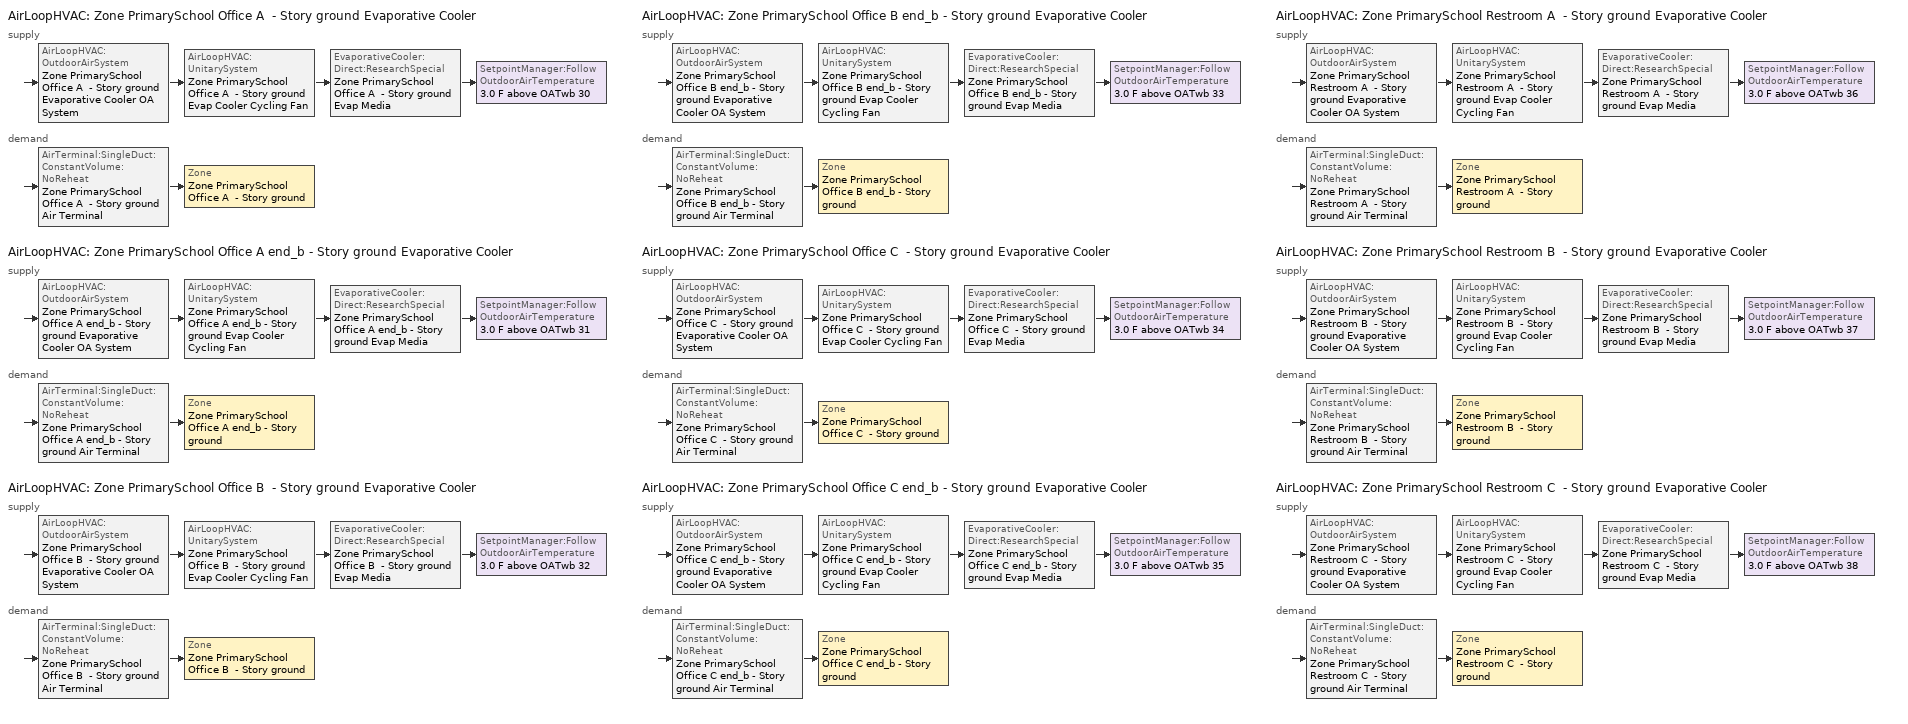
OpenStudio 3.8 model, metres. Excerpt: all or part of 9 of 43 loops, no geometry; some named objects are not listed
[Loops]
AirLoopHVAC 'Zone PrimarySchool Office A  - Story ground Evaporative Cooler'
 supply: AirLoopHVAC:OutdoorAirSystem 'Zone PrimarySchool Office A  - Story ground Evaporative Cooler OA System' > AirLoopHVAC:UnitarySystem 'Zone PrimarySchool Office A  - Story ground Evap Cooler Cycling Fan' > EvaporativeCooler:Direct:ResearchSpecial 'Zone PrimarySchool Office A  - Story ground Evap Media' > SetpointManager:FollowOutdoorAirTemperature '3.0 F above OATwb 30'
 demand: AirTerminal:SingleDuct:ConstantVolume:NoReheat 'Zone PrimarySchool Office A  - Story ground Air Terminal' > Zone 'Zone PrimarySchool Office A  - Story ground'
AirLoopHVAC 'Zone PrimarySchool Office A end_b - Story ground Evaporative Cooler'
 supply: AirLoopHVAC:OutdoorAirSystem 'Zone PrimarySchool Office A end_b - Story ground Evaporative Cooler OA System' > AirLoopHVAC:UnitarySystem 'Zone PrimarySchool Office A end_b - Story ground Evap Cooler Cycling Fan' > EvaporativeCooler:Direct:ResearchSpecial 'Zone PrimarySchool Office A end_b - Story ground Evap Media' > SetpointManager:FollowOutdoorAirTemperature '3.0 F above OATwb 31'
 demand: AirTerminal:SingleDuct:ConstantVolume:NoReheat 'Zone PrimarySchool Office A end_b - Story ground Air Terminal' > Zone 'Zone PrimarySchool Office A end_b - Story ground'
AirLoopHVAC 'Zone PrimarySchool Office B  - Story ground Evaporative Cooler'
 supply: AirLoopHVAC:OutdoorAirSystem 'Zone PrimarySchool Office B  - Story ground Evaporative Cooler OA System' > AirLoopHVAC:UnitarySystem 'Zone PrimarySchool Office B  - Story ground Evap Cooler Cycling Fan' > EvaporativeCooler:Direct:ResearchSpecial 'Zone PrimarySchool Office B  - Story ground Evap Media' > SetpointManager:FollowOutdoorAirTemperature '3.0 F above OATwb 32'
 demand: AirTerminal:SingleDuct:ConstantVolume:NoReheat 'Zone PrimarySchool Office B  - Story ground Air Terminal' > Zone 'Zone PrimarySchool Office B  - Story ground'
AirLoopHVAC 'Zone PrimarySchool Office B end_b - Story ground Evaporative Cooler'
 supply: AirLoopHVAC:OutdoorAirSystem 'Zone PrimarySchool Office B end_b - Story ground Evaporative Cooler OA System' > AirLoopHVAC:UnitarySystem 'Zone PrimarySchool Office B end_b - Story ground Evap Cooler Cycling Fan' > EvaporativeCooler:Direct:ResearchSpecial 'Zone PrimarySchool Office B end_b - Story ground Evap Media' > SetpointManager:FollowOutdoorAirTemperature '3.0 F above OATwb 33'
 demand: AirTerminal:SingleDuct:ConstantVolume:NoReheat 'Zone PrimarySchool Office B end_b - Story ground Air Terminal' > Zone 'Zone PrimarySchool Office B end_b - Story ground'
AirLoopHVAC 'Zone PrimarySchool Office C  - Story ground Evaporative Cooler'
 supply: AirLoopHVAC:OutdoorAirSystem 'Zone PrimarySchool Office C  - Story ground Evaporative Cooler OA System' > AirLoopHVAC:UnitarySystem 'Zone PrimarySchool Office C  - Story ground Evap Cooler Cycling Fan' > EvaporativeCooler:Direct:ResearchSpecial 'Zone PrimarySchool Office C  - Story ground Evap Media' > SetpointManager:FollowOutdoorAirTemperature '3.0 F above OATwb 34'
 demand: AirTerminal:SingleDuct:ConstantVolume:NoReheat 'Zone PrimarySchool Office C  - Story ground Air Terminal' > Zone 'Zone PrimarySchool Office C  - Story ground'
AirLoopHVAC 'Zone PrimarySchool Office C end_b - Story ground Evaporative Cooler'
 supply: AirLoopHVAC:OutdoorAirSystem 'Zone PrimarySchool Office C end_b - Story ground Evaporative Cooler OA System' > AirLoopHVAC:UnitarySystem 'Zone PrimarySchool Office C end_b - Story ground Evap Cooler Cycling Fan' > EvaporativeCooler:Direct:ResearchSpecial 'Zone PrimarySchool Office C end_b - Story ground Evap Media' > SetpointManager:FollowOutdoorAirTemperature '3.0 F above OATwb 35'
 demand: AirTerminal:SingleDuct:ConstantVolume:NoReheat 'Zone PrimarySchool Office C end_b - Story ground Air Terminal' > Zone 'Zone PrimarySchool Office C end_b - Story ground'
AirLoopHVAC 'Zone PrimarySchool Restroom A  - Story ground Evaporative Cooler'
 supply: AirLoopHVAC:OutdoorAirSystem 'Zone PrimarySchool Restroom A  - Story ground Evaporative Cooler OA System' > AirLoopHVAC:UnitarySystem 'Zone PrimarySchool Restroom A  - Story ground Evap Cooler Cycling Fan' > EvaporativeCooler:Direct:ResearchSpecial 'Zone PrimarySchool Restroom A  - Story ground Evap Media' > SetpointManager:FollowOutdoorAirTemperature '3.0 F above OATwb 36'
 demand: AirTerminal:SingleDuct:ConstantVolume:NoReheat 'Zone PrimarySchool Restroom A  - Story ground Air Terminal' > Zone 'Zone PrimarySchool Restroom A  - Story ground'
AirLoopHVAC 'Zone PrimarySchool Restroom B  - Story ground Evaporative Cooler'
 supply: AirLoopHVAC:OutdoorAirSystem 'Zone PrimarySchool Restroom B  - Story ground Evaporative Cooler OA System' > AirLoopHVAC:UnitarySystem 'Zone PrimarySchool Restroom B  - Story ground Evap Cooler Cycling Fan' > EvaporativeCooler:Direct:ResearchSpecial 'Zone PrimarySchool Restroom B  - Story ground Evap Media' > SetpointManager:FollowOutdoorAirTemperature '3.0 F above OATwb 37'
 demand: AirTerminal:SingleDuct:ConstantVolume:NoReheat 'Zone PrimarySchool Restroom B  - Story ground Air Terminal' > Zone 'Zone PrimarySchool Restroom B  - Story ground'
AirLoopHVAC 'Zone PrimarySchool Restroom C  - Story ground Evaporative Cooler'
 supply: AirLoopHVAC:OutdoorAirSystem 'Zone PrimarySchool Restroom C  - Story ground Evaporative Cooler OA System' > AirLoopHVAC:UnitarySystem 'Zone PrimarySchool Restroom C  - Story ground Evap Cooler Cycling Fan' > EvaporativeCooler:Direct:ResearchSpecial 'Zone PrimarySchool Restroom C  - Story ground Evap Media' > SetpointManager:FollowOutdoorAirTemperature '3.0 F above OATwb 38'
 demand: AirTerminal:SingleDuct:ConstantVolume:NoReheat 'Zone PrimarySchool Restroom C  - Story ground Air Terminal' > Zone 'Zone PrimarySchool Restroom C  - Story ground'
[Sizing:Zone] Zone Cooling Design Supply Air Temperature Input Method=SupplyAirTemperature; Zone Cooling Design Supply Air Temperature {C}=12.7778; Zone Cooling Design Supply Air Temperature Difference {deltaC}=11.11; Zone Heating Design Supply Air Temperature Input Method=SupplyAirTemperature; Zone Heating Design Supply Air Temperature {C}=40; Zone Heating Design Supply Air Temperature Difference {deltaC}=11.11; Zone Cooling Design Supply Air Humidity Ratio {kg-H2O/kg-air}=0.0085; Zone Heating Design Supply Air Humidity Ratio {kg-H2O/kg-air}=0.008; Cooling Design Air Flow Method=DesignDay; Heating Design Air Flow Method=DesignDay; Account for Dedicated Outdoor Air System=No; Dedicated Outdoor Air System Control Strategy=NeutralSupplyAir; Dedicated Outdoor Air Low Setpoint Temperature for Design {C}=autosize; Dedicated Outdoor Air High Setpoint Temperature for Design {C}=autosize; Zone Load Sizing Method=Sensible Load Only No Latent Load; Zone Latent Cooling Design Supply Air Humidity Ratio Input Method=HumidityRatioDifference; Zone Cooling Design Supply Air Humidity Ratio Difference {kgWater/kgDryAir}=0.005; Zone Latent Heating Design Supply Air Humidity Ratio Input Method=HumidityRatioDifference; Zone Humidification Design Supply Air Humidity Ratio Difference {kgWater/kgDryAir}=0.005
Zone PrimarySchool Restroom A  - Story ground; Zone PrimarySchool Restroom B  - Story ground; Zone PrimarySchool Restroom C  - Story ground; Zone PrimarySchool Office A  - Story ground; Zone PrimarySchool Office B  - Story ground; Zone PrimarySchool Office C  - Story ground; Zone PrimarySchool Office A end_b - Story ground; Zone PrimarySchool Office B end_b - Story ground; Zone PrimarySchool Office C end_b - Story ground
[Zone equipment]
Zone PrimarySchool Restroom A  - Story ground: Zone PrimarySchool Restroom A  - Story ground Exhaust Fan, Zone PrimarySchool Restroom A  - Story ground Hydronic Baseboard, Zone PrimarySchool Restroom A  - Story ground Air Terminal
Zone PrimarySchool Restroom B  - Story ground: Zone PrimarySchool Restroom B  - Story ground Exhaust Fan, Zone PrimarySchool Restroom B  - Story ground Hydronic Baseboard, Zone PrimarySchool Restroom B  - Story ground Air Terminal
Zone PrimarySchool Restroom C  - Story ground: Zone PrimarySchool Restroom C  - Story ground Exhaust Fan, Zone PrimarySchool Restroom C  - Story ground Hydronic Baseboard, Zone PrimarySchool Restroom C  - Story ground Air Terminal
Zone PrimarySchool Office A  - Story ground: Zone PrimarySchool Office A  - Story ground Hydronic Baseboard, Zone PrimarySchool Office A  - Story ground Air Terminal
Zone PrimarySchool Office B  - Story ground: Zone PrimarySchool Office B  - Story ground Hydronic Baseboard, Zone PrimarySchool Office B  - Story ground Air Terminal
Zone PrimarySchool Office C  - Story ground: Zone PrimarySchool Office C  - Story ground Hydronic Baseboard, Zone PrimarySchool Office C  - Story ground Air Terminal
Zone PrimarySchool Office A end_b - Story ground: Zone PrimarySchool Office A end_b - Story ground Hydronic Baseboard, Zone PrimarySchool Office A end_b - Story ground Air Terminal
Zone PrimarySchool Office B end_b - Story ground: Zone PrimarySchool Office B end_b - Story ground Hydronic Baseboard, Zone PrimarySchool Office B end_b - Story ground Air Terminal
Zone PrimarySchool Office C end_b - Story ground: Zone PrimarySchool Office C end_b - Story ground Hydronic Baseboard, Zone PrimarySchool Office C end_b - Story ground Air Terminal
[Fan:ZoneExhaust] Availability Schedule=FRAC_OA_MIN_ems_Zone_PrimarySchool_Classroom_C____Story_ground_Evaporative_Cooler_OA_Controller; Fan Total Efficiency=0.0273754; Pressure Rise {Pa}=124.544; Flow Fraction Schedule=FRAC_OA_MIN_ems_Zone_PrimarySchool_Classroom_C____Story_ground_Evaporative_Cooler_OA_Controller; System Availability Manager Coupling Mode=Decoupled
Name | Maximum Flow Rate {m3/s}
Zone PrimarySchool Restroom A  - Story ground Exhaust Fan; Zone PrimarySchool Restroom C  - Story ground Exhaust Fan | 0.03953
Zone PrimarySchool Restroom B  - Story ground Exhaust Fan | 0.0973646
[EnergyManagementSystem:Sensor] Output Variable or Output Meter=Zone Predicted Sensible Load to Cooling Setpoint Heat Transfer Rate
Name | Output Variable or Output Meter Index Key
Zone_PrimarySchool_Office_A____Story_ground_Clg_Load_Sensor | Zone PrimarySchool Office A  - Story ground
Zone_PrimarySchool_Office_A_end_b___Story_ground_Clg_Load_Sensor | Zone PrimarySchool Office A end_b - Story ground
Zone_PrimarySchool_Office_B____Story_ground_Clg_Load_Sensor | Zone PrimarySchool Office B  - Story ground
Zone_PrimarySchool_Office_B_end_b___Story_ground_Clg_Load_Sensor | Zone PrimarySchool Office B end_b - Story ground
Zone_PrimarySchool_Office_C____Story_ground_Clg_Load_Sensor | Zone PrimarySchool Office C  - Story ground
Zone_PrimarySchool_Office_C_end_b___Story_ground_Clg_Load_Sensor | Zone PrimarySchool Office C end_b - Story ground
Zone_PrimarySchool_Restroom_A____Story_ground_Clg_Load_Sensor | Zone PrimarySchool Restroom A  - Story ground
Zone_PrimarySchool_Restroom_B____Story_ground_Clg_Load_Sensor | Zone PrimarySchool Restroom B  - Story ground
Zone_PrimarySchool_Restroom_C____Story_ground_Clg_Load_Sensor | Zone PrimarySchool Restroom C  - Story ground
[EnergyManagementSystem:Actuator] Actuated Component Type=Schedule:Constant; Actuated Component Control Type=Schedule Value
Name | Actuated Component
sch_fraction_oa_min_ems_Zone_PrimarySchool_Corridor_B____Story_ground_Evaporative_Cooler_OA_Controller; sch_fraction_oa_min_ems_Zone_PrimarySchool_Classroom_A____Story_ground_Evaporative_Cooler_OA_Controller; sch_fraction_oa_min_ems_Zone_PrimarySchool_Classroom_C____Story_ground_1_Evaporative_Cooler_OA_Controller; sch_fraction_oa_min_ems_Zone_PrimarySchool_Classroom_A____Story_ground_1_Evaporative_Cooler_OA_Controller; sch_fraction_oa_min_ems_Zone_PrimarySchool_Classroom_C____Story_ground_Evaporative_Cooler_OA_Controller | FRAC_OA_MIN_ems_Zone_PrimarySchool_Classroom_C____Story_ground_Evaporative_Cooler_OA_Controller
sch_fraction_oa_max_ems_Zone_PrimarySchool_Corridor_B____Story_ground_Evaporative_Cooler_OA_Controller | FRAC_OA_MAX_ems_Zone_PrimarySchool_Corridor_B____Story_ground_Evaporative_Cooler_OA_Controller
sch_fraction_oa_max_ems_Zone_PrimarySchool_Classroom_A____Story_ground_Evaporative_Cooler_OA_Controller | FRAC_OA_MAX_ems_Zone_PrimarySchool_Classroom_A____Story_ground_Evaporative_Cooler_OA_Controller
sch_fraction_oa_max_ems_Zone_PrimarySchool_Classroom_C____Story_ground_1_Evaporative_Cooler_OA_Controller | FRAC_OA_MAX_ems_Zone_PrimarySchool_Classroom_C____Story_ground_1_Evaporative_Cooler_OA_Controller
sch_fraction_oa_max_ems_Zone_PrimarySchool_Classroom_A____Story_ground_1_Evaporative_Cooler_OA_Controller | FRAC_OA_MAX_ems_Zone_PrimarySchool_Classroom_A____Story_ground_1_Evaporative_Cooler_OA_Controller
sch_fraction_oa_max_ems_Zone_PrimarySchool_Classroom_C____Story_ground_Evaporative_Cooler_OA_Controller | FRAC_OA_MAX_ems_Zone_PrimarySchool_Classroom_C____Story_ground_Evaporative_Cooler_OA_Controller
[EnergyManagementSystem:Program]
Mains_Water_Prg: SET Mains_Water_Temp_Act = Mains_Water_Temp_Sen
Zone_PrimarySchool_Cafeteria_A____Story_ground_Evaporative_Cooler_Availability_Control: IF Zone_PrimarySchool_Cafeteria_A____Story_ground_Clg_Load_Sensor < 0.0; SET Zone_PrimarySchool_Cafeteria_A____Story_ground_Evaporative_Cooler_Availability_Actuator = 1; ELSE; SET Zone_PrimarySchool_Cafeteria_A____Story_ground_Evaporative_Cooler_Availability_Actuator = 0; ENDIF
Zone_PrimarySchool_Cafeteria_B____Story_ground_Evaporative_Cooler_Availability_Control: IF Zone_PrimarySchool_Cafeteria_B____Story_ground_Clg_Load_Sensor < 0.0; SET Zone_PrimarySchool_Cafeteria_B____Story_ground_Evaporative_Cooler_Availability_Actuator = 1; ELSE; SET Zone_PrimarySchool_Cafeteria_B____Story_ground_Evaporative_Cooler_Availability_Actuator = 0; ENDIF
Zone_PrimarySchool_Cafeteria_C____Story_ground_Evaporative_Cooler_Availability_Control: IF Zone_PrimarySchool_Cafeteria_C____Story_ground_Clg_Load_Sensor < 0.0; SET Zone_PrimarySchool_Cafeteria_C____Story_ground_Evaporative_Cooler_Availability_Actuator = 1; ELSE; SET Zone_PrimarySchool_Cafeteria_C____Story_ground_Evaporative_Cooler_Availability_Actuator = 0; ENDIF
Zone_PrimarySchool_Classroom_A____Story_ground_Evaporative_Cooler_Availability_Control: IF Zone_PrimarySchool_Classroom_A____Story_ground_Clg_Load_Sensor < 0.0; SET Zone_PrimarySchool_Classroom_A____Story_ground_Evaporative_Cooler_Availability_Actuator = 1; ELSE; SET Zone_PrimarySchool_Classroom_A____Story_ground_Evaporative_Cooler_Availability_Actuator = 0; ENDIF
Zone_PrimarySchool_Classroom_A____Story_ground_1_Evaporative_Cooler_Availability_Control: IF Zone_PrimarySchool_Classroom_A____Story_ground_1_Clg_Load_Sensor < 0.0; SET Zone_PrimarySchool_Classroom_A____Story_ground_1_Evaporative_Cooler_Availability_Actuator = 1; ELSE; SET Zone_PrimarySchool_Classroom_A____Story_ground_1_Evaporative_Cooler_Availability_Actuator = 0; ENDIF
Zone_PrimarySchool_Classroom_A_end_a___Story_ground_Evaporative_Cooler_Availability_Control: IF Zone_PrimarySchool_Classroom_A_end_a___Story_ground_Clg_Load_Sensor < 0.0; SET Zone_PrimarySchool_Classroom_A_end_a___Story_ground_Evaporative_Cooler_Availability_Actuator = 1; ELSE; SET Zone_PrimarySchool_Classroom_A_end_a___Story_ground_Evaporative_Cooler_Availability_Actuator = 0; ENDIF
Zone_PrimarySchool_Classroom_A_end_a___Story_ground_1_Evaporative_Cooler_Availability_Control: IF Zone_PrimarySchool_Classroom_A_end_a___Story_ground_1_Clg_Load_Sensor < 0.0; SET Zone_PrimarySchool_Classroom_A_end_a___Story_ground_1_Evaporative_Cooler_Availability_Actuator = 1; ELSE; SET Zone_PrimarySchool_Classroom_A_end_a___Story_ground_1_Evaporative_Cooler_Availability_Actuator = 0; ENDIF
Zone_PrimarySchool_Classroom_A_end_b___Story_ground_Evaporative_Cooler_Availability_Control: IF Zone_PrimarySchool_Classroom_A_end_b___Story_ground_Clg_Load_Sensor < 0.0; SET Zone_PrimarySchool_Classroom_A_end_b___Story_ground_Evaporative_Cooler_Availability_Actuator = 1; ELSE; SET Zone_PrimarySchool_Classroom_A_end_b___Story_ground_Evaporative_Cooler_Availability_Actuator = 0; ENDIF
Zone_PrimarySchool_Classroom_C____Story_ground_Evaporative_Cooler_Availability_Control: IF Zone_PrimarySchool_Classroom_C____Story_ground_Clg_Load_Sensor < 0.0; SET Zone_PrimarySchool_Classroom_C____Story_ground_Evaporative_Cooler_Availability_Actuator = 1; ELSE; SET Zone_PrimarySchool_Classroom_C____Story_ground_Evaporative_Cooler_Availability_Actuator = 0; ENDIF
Zone_PrimarySchool_Classroom_C____Story_ground_1_Evaporative_Cooler_Availability_Control: IF Zone_PrimarySchool_Classroom_C____Story_ground_1_Clg_Load_Sensor < 0.0; SET Zone_PrimarySchool_Classroom_C____Story_ground_1_Evaporative_Cooler_Availability_Actuator = 1; ELSE; SET Zone_PrimarySchool_Classroom_C____Story_ground_1_Evaporative_Cooler_Availability_Actuator = 0; ENDIF
Zone_PrimarySchool_Classroom_C_end_a___Story_ground_Evaporative_Cooler_Availability_Control: IF Zone_PrimarySchool_Classroom_C_end_a___Story_ground_Clg_Load_Sensor < 0.0; SET Zone_PrimarySchool_Classroom_C_end_a___Story_ground_Evaporative_Cooler_Availability_Actuator = 1; ELSE; SET Zone_PrimarySchool_Classroom_C_end_a___Story_ground_Evaporative_Cooler_Availability_Actuator = 0; ENDIF
Zone_PrimarySchool_Classroom_C_end_a___Story_ground_1_Evaporative_Cooler_Availability_Control: IF Zone_PrimarySchool_Classroom_C_end_a___Story_ground_1_Clg_Load_Sensor < 0.0; SET Zone_PrimarySchool_Classroom_C_end_a___Story_ground_1_Evaporative_Cooler_Availability_Actuator = 1; ELSE; SET Zone_PrimarySchool_Classroom_C_end_a___Story_ground_1_Evaporative_Cooler_Availability_Actuator = 0; ENDIF
Zone_PrimarySchool_Classroom_C_end_b___Story_ground_Evaporative_Cooler_Availability_Control: IF Zone_PrimarySchool_Classroom_C_end_b___Story_ground_Clg_Load_Sensor < 0.0; SET Zone_PrimarySchool_Classroom_C_end_b___Story_ground_Evaporative_Cooler_Availability_Actuator = 1; ELSE; SET Zone_PrimarySchool_Classroom_C_end_b___Story_ground_Evaporative_Cooler_Availability_Actuator = 0; ENDIF
Zone_PrimarySchool_Corridor_B____Story_ground_Evaporative_Cooler_Availability_Control: IF Zone_PrimarySchool_Corridor_B____Story_ground_Clg_Load_Sensor < 0.0; SET Zone_PrimarySchool_Corridor_B____Story_ground_Evaporative_Cooler_Availability_Actuator = 1; ELSE; SET Zone_PrimarySchool_Corridor_B____Story_ground_Evaporative_Cooler_Availability_Actuator = 0; ENDIF
Zone_PrimarySchool_Corridor_B____Story_ground_1_Evaporative_Cooler_Availability_Control: IF Zone_PrimarySchool_Corridor_B____Story_ground_1_Clg_Load_Sensor < 0.0; SET Zone_PrimarySchool_Corridor_B____Story_ground_1_Evaporative_Cooler_Availability_Actuator = 1; ELSE; SET Zone_PrimarySchool_Corridor_B____Story_ground_1_Evaporative_Cooler_Availability_Actuator = 0; ENDIF
Zone_PrimarySchool_Corridor_B_end_a___Story_ground_Evaporative_Cooler_Availability_Control: IF Zone_PrimarySchool_Corridor_B_end_a___Story_ground_Clg_Load_Sensor < 0.0; SET Zone_PrimarySchool_Corridor_B_end_a___Story_ground_Evaporative_Cooler_Availability_Actuator = 1; ELSE; SET Zone_PrimarySchool_Corridor_B_end_a___Story_ground_Evaporative_Cooler_Availability_Actuator = 0; ENDIF
Zone_PrimarySchool_Corridor_B_end_a___Story_ground_1_Evaporative_Cooler_Availability_Control: IF Zone_PrimarySchool_Corridor_B_end_a___Story_ground_1_Clg_Load_Sensor < 0.0; SET Zone_PrimarySchool_Corridor_B_end_a___Story_ground_1_Evaporative_Cooler_Availability_Actuator = 1; ELSE; SET Zone_PrimarySchool_Corridor_B_end_a___Story_ground_1_Evaporative_Cooler_Availability_Actuator = 0; ENDIF
Zone_PrimarySchool_Corridor_B_end_b___Story_ground_Evaporative_Cooler_Availability_Control: IF Zone_PrimarySchool_Corridor_B_end_b___Story_ground_Clg_Load_Sensor < 0.0; SET Zone_PrimarySchool_Corridor_B_end_b___Story_ground_Evaporative_Cooler_Availability_Actuator = 1; ELSE; SET Zone_PrimarySchool_Corridor_B_end_b___Story_ground_Evaporative_Cooler_Availability_Actuator = 0; ENDIF
Zone_PrimarySchool_Gym_A____Story_ground_Evaporative_Cooler_Availability_Control: IF Zone_PrimarySchool_Gym_A____Story_ground_Clg_Load_Sensor < 0.0; SET Zone_PrimarySchool_Gym_A____Story_ground_Evaporative_Cooler_Availability_Actuator = 1; ELSE; SET Zone_PrimarySchool_Gym_A____Story_ground_Evaporative_Cooler_Availability_Actuator = 0; ENDIF
Zone_PrimarySchool_Gym_B____Story_ground_Evaporative_Cooler_Availability_Control: IF Zone_PrimarySchool_Gym_B____Story_ground_Clg_Load_Sensor < 0.0; SET Zone_PrimarySchool_Gym_B____Story_ground_Evaporative_Cooler_Availability_Actuator = 1; ELSE; SET Zone_PrimarySchool_Gym_B____Story_ground_Evaporative_Cooler_Availability_Actuator = 0; ENDIF
Zone_PrimarySchool_Gym_C____Story_ground_Evaporative_Cooler_Availability_Control: IF Zone_PrimarySchool_Gym_C____Story_ground_Clg_Load_Sensor < 0.0; SET Zone_PrimarySchool_Gym_C____Story_ground_Evaporative_Cooler_Availability_Actuator = 1; ELSE; SET Zone_PrimarySchool_Gym_C____Story_ground_Evaporative_Cooler_Availability_Actuator = 0; ENDIF
Zone_PrimarySchool_Kitchen_A____Story_ground_Evaporative_Cooler_Availability_Control: IF Zone_PrimarySchool_Kitchen_A____Story_ground_Clg_Load_Sensor < 0.0; SET Zone_PrimarySchool_Kitchen_A____Story_ground_Evaporative_Cooler_Availability_Actuator = 1; ELSE; SET Zone_PrimarySchool_Kitchen_A____Story_ground_Evaporative_Cooler_Availability_Actuator = 0; ENDIF
Zone_PrimarySchool_Kitchen_B____Story_ground_Evaporative_Cooler_Availability_Control: IF Zone_PrimarySchool_Kitchen_B____Story_ground_Clg_Load_Sensor < 0.0; SET Zone_PrimarySchool_Kitchen_B____Story_ground_Evaporative_Cooler_Availability_Actuator = 1; ELSE; SET Zone_PrimarySchool_Kitchen_B____Story_ground_Evaporative_Cooler_Availability_Actuator = 0; ENDIF
Zone_PrimarySchool_Kitchen_C____Story_ground_Evaporative_Cooler_Availability_Control: IF Zone_PrimarySchool_Kitchen_C____Story_ground_Clg_Load_Sensor < 0.0; SET Zone_PrimarySchool_Kitchen_C____Story_ground_Evaporative_Cooler_Availability_Actuator = 1; ELSE; SET Zone_PrimarySchool_Kitchen_C____Story_ground_Evaporative_Cooler_Availability_Actuator = 0; ENDIF
Zone_PrimarySchool_Lobby_A____Story_ground_Evaporative_Cooler_Availability_Control: IF Zone_PrimarySchool_Lobby_A____Story_ground_Clg_Load_Sensor < 0.0; SET Zone_PrimarySchool_Lobby_A____Story_ground_Evaporative_Cooler_Availability_Actuator = 1; ELSE; SET Zone_PrimarySchool_Lobby_A____Story_ground_Evaporative_Cooler_Availability_Actuator = 0; ENDIF
Zone_PrimarySchool_Lobby_B____Story_ground_Evaporative_Cooler_Availability_Control: IF Zone_PrimarySchool_Lobby_B____Story_ground_Clg_Load_Sensor < 0.0; SET Zone_PrimarySchool_Lobby_B____Story_ground_Evaporative_Cooler_Availability_Actuator = 1; ELSE; SET Zone_PrimarySchool_Lobby_B____Story_ground_Evaporative_Cooler_Availability_Actuator = 0; ENDIF
Zone_PrimarySchool_Lobby_C____Story_ground_Evaporative_Cooler_Availability_Control: IF Zone_PrimarySchool_Lobby_C____Story_ground_Clg_Load_Sensor < 0.0; SET Zone_PrimarySchool_Lobby_C____Story_ground_Evaporative_Cooler_Availability_Actuator = 1; ELSE; SET Zone_PrimarySchool_Lobby_C____Story_ground_Evaporative_Cooler_Availability_Actuator = 0; ENDIF
Zone_PrimarySchool_Mechanical_A____Story_ground_Evaporative_Cooler_Availability_Control: IF Zone_PrimarySchool_Mechanical_A____Story_ground_Clg_Load_Sensor < 0.0; SET Zone_PrimarySchool_Mechanical_A____Story_ground_Evaporative_Cooler_Availability_Actuator = 1; ELSE; SET Zone_PrimarySchool_Mechanical_A____Story_ground_Evaporative_Cooler_Availability_Actuator = 0; ENDIF
Zone_PrimarySchool_Mechanical_B____Story_ground_Evaporative_Cooler_Availability_Control: IF Zone_PrimarySchool_Mechanical_B____Story_ground_Clg_Load_Sensor < 0.0; SET Zone_PrimarySchool_Mechanical_B____Story_ground_Evaporative_Cooler_Availability_Actuator = 1; ELSE; SET Zone_PrimarySchool_Mechanical_B____Story_ground_Evaporative_Cooler_Availability_Actuator = 0; ENDIF
Zone_PrimarySchool_Mechanical_C____Story_ground_Evaporative_Cooler_Availability_Control: IF Zone_PrimarySchool_Mechanical_C____Story_ground_Clg_Load_Sensor < 0.0; SET Zone_PrimarySchool_Mechanical_C____Story_ground_Evaporative_Cooler_Availability_Actuator = 1; ELSE; SET Zone_PrimarySchool_Mechanical_C____Story_ground_Evaporative_Cooler_Availability_Actuator = 0; ENDIF
Zone_PrimarySchool_Office_A____Story_ground_Evaporative_Cooler_Availability_Control: IF Zone_PrimarySchool_Office_A____Story_ground_Clg_Load_Sensor < 0.0; SET Zone_PrimarySchool_Office_A____Story_ground_Evaporative_Cooler_Availability_Actuator = 1; ELSE; SET Zone_PrimarySchool_Office_A____Story_ground_Evaporative_Cooler_Availability_Actuator = 0; ENDIF
Zone_PrimarySchool_Office_A_end_b___Story_ground_Evaporative_Cooler_Availability_Control: IF Zone_PrimarySchool_Office_A_end_b___Story_ground_Clg_Load_Sensor < 0.0; SET Zone_PrimarySchool_Office_A_end_b___Story_ground_Evaporative_Cooler_Availability_Actuator = 1; ELSE; SET Zone_PrimarySchool_Office_A_end_b___Story_ground_Evaporative_Cooler_Availability_Actuator = 0; ENDIF
Zone_PrimarySchool_Office_B____Story_ground_Evaporative_Cooler_Availability_Control: IF Zone_PrimarySchool_Office_B____Story_ground_Clg_Load_Sensor < 0.0; SET Zone_PrimarySchool_Office_B____Story_ground_Evaporative_Cooler_Availability_Actuator = 1; ELSE; SET Zone_PrimarySchool_Office_B____Story_ground_Evaporative_Cooler_Availability_Actuator = 0; ENDIF
Zone_PrimarySchool_Office_B_end_b___Story_ground_Evaporative_Cooler_Availability_Control: IF Zone_PrimarySchool_Office_B_end_b___Story_ground_Clg_Load_Sensor < 0.0; SET Zone_PrimarySchool_Office_B_end_b___Story_ground_Evaporative_Cooler_Availability_Actuator = 1; ELSE; SET Zone_PrimarySchool_Office_B_end_b___Story_ground_Evaporative_Cooler_Availability_Actuator = 0; ENDIF
Zone_PrimarySchool_Office_C____Story_ground_Evaporative_Cooler_Availability_Control: IF Zone_PrimarySchool_Office_C____Story_ground_Clg_Load_Sensor < 0.0; SET Zone_PrimarySchool_Office_C____Story_ground_Evaporative_Cooler_Availability_Actuator = 1; ELSE; SET Zone_PrimarySchool_Office_C____Story_ground_Evaporative_Cooler_Availability_Actuator = 0; ENDIF
Zone_PrimarySchool_Office_C_end_b___Story_ground_Evaporative_Cooler_Availability_Control: IF Zone_PrimarySchool_Office_C_end_b___Story_ground_Clg_Load_Sensor < 0.0; SET Zone_PrimarySchool_Office_C_end_b___Story_ground_Evaporative_Cooler_Availability_Actuator = 1; ELSE; SET Zone_PrimarySchool_Office_C_end_b___Story_ground_Evaporative_Cooler_Availability_Actuator = 0; ENDIF
Zone_PrimarySchool_Restroom_A____Story_ground_Evaporative_Cooler_Availability_Control: IF Zone_PrimarySchool_Restroom_A____Story_ground_Clg_Load_Sensor < 0.0; SET Zone_PrimarySchool_Restroom_A____Story_ground_Evaporative_Cooler_Availability_Actuator = 1; ELSE; SET Zone_PrimarySchool_Restroom_A____Story_ground_Evaporative_Cooler_Availability_Actuator = 0; ENDIF
Zone_PrimarySchool_Restroom_B____Story_ground_Evaporative_Cooler_Availability_Control: IF Zone_PrimarySchool_Restroom_B____Story_ground_Clg_Load_Sensor < 0.0; SET Zone_PrimarySchool_Restroom_B____Story_ground_Evaporative_Cooler_Availability_Actuator = 1; ELSE; SET Zone_PrimarySchool_Restroom_B____Story_ground_Evaporative_Cooler_Availability_Actuator = 0; ENDIF
Zone_PrimarySchool_Restroom_C____Story_ground_Evaporative_Cooler_Availability_Control: IF Zone_PrimarySchool_Restroom_C____Story_ground_Clg_Load_Sensor < 0.0; SET Zone_PrimarySchool_Restroom_C____Story_ground_Evaporative_Cooler_Availability_Actuator = 1; ELSE; SET Zone_PrimarySchool_Restroom_C____Story_ground_Evaporative_Cooler_Availability_Actuator = 0; ENDIF
DamperStuckOverride: IF (DayOfYear >= 274) && (DayOfYear < 305); SET sch_fraction_oa_min_ems_Zone_PrimarySchool_Corridor_B____Story_ground_Evaporative_Cooler_OA_Controller = 0.0; SET sch_fraction_oa_max_ems_Zone_PrimarySchool_Corridor_B____Story_ground_Evaporative_Cooler_OA_Controller = 0.0; ELSE; SET sch_fraction_oa_min_ems_Zone_PrimarySchool_Corridor_B____Story_ground_Evaporative_Cooler_OA_Controller = Null; SET sch_fraction_oa_max_ems_Zone_PrimarySchool_Corridor_B____Story_ground_Evaporative_Cooler_OA_Controller = Null; ENDIF
DamperStuckOverride_1: IF (DayOfYear >= 274) && (DayOfYear < 305); SET sch_fraction_oa_min_ems_Zone_PrimarySchool_Classroom_A____Story_ground_Evaporative_Cooler_OA_Controller = 0.0; SET sch_fraction_oa_max_ems_Zone_PrimarySchool_Classroom_A____Story_ground_Evaporative_Cooler_OA_Controller = 0.0; ELSE; SET sch_fraction_oa_min_ems_Zone_PrimarySchool_Classroom_A____Story_ground_Evaporative_Cooler_OA_Controller = Null; SET sch_fraction_oa_max_ems_Zone_PrimarySchool_Classroom_A____Story_ground_Evaporative_Cooler_OA_Controller = Null; ENDIF
DamperStuckOverride_2: IF (DayOfYear >= 274) && (DayOfYear < 305); SET sch_fraction_oa_min_ems_Zone_PrimarySchool_Classroom_C____Story_ground_1_Evaporative_Cooler_OA_Controller = 0.0; SET sch_fraction_oa_max_ems_Zone_PrimarySchool_Classroom_C____Story_ground_1_Evaporative_Cooler_OA_Controller = 0.0; ELSE; SET sch_fraction_oa_min_ems_Zone_PrimarySchool_Classroom_C____Story_ground_1_Evaporative_Cooler_OA_Controller = Null; SET sch_fraction_oa_max_ems_Zone_PrimarySchool_Classroom_C____Story_ground_1_Evaporative_Cooler_OA_Controller = Null; ENDIF
DamperStuckOverride_3: IF (DayOfYear >= 274) && (DayOfYear < 305); SET sch_fraction_oa_min_ems_Zone_PrimarySchool_Classroom_A____Story_ground_1_Evaporative_Cooler_OA_Controller = 0.0; SET sch_fraction_oa_max_ems_Zone_PrimarySchool_Classroom_A____Story_ground_1_Evaporative_Cooler_OA_Controller = 0.0; ELSE; SET sch_fraction_oa_min_ems_Zone_PrimarySchool_Classroom_A____Story_ground_1_Evaporative_Cooler_OA_Controller = Null; SET sch_fraction_oa_max_ems_Zone_PrimarySchool_Classroom_A____Story_ground_1_Evaporative_Cooler_OA_Controller = Null; ENDIF
DamperStuckOverride_4: IF (DayOfYear >= 274) && (DayOfYear < 305); SET sch_fraction_oa_min_ems_Zone_PrimarySchool_Classroom_C____Story_ground_Evaporative_Cooler_OA_Controller = 0.0; SET sch_fraction_oa_max_ems_Zone_PrimarySchool_Classroom_C____Story_ground_Evaporative_Cooler_OA_Controller = 0.0; ELSE; SET sch_fraction_oa_min_ems_Zone_PrimarySchool_Classroom_C____Story_ground_Evaporative_Cooler_OA_Controller = Null; SET sch_fraction_oa_max_ems_Zone_PrimarySchool_Classroom_C____Story_ground_Evaporative_Cooler_OA_Controller = Null; ENDIF
[EnergyManagementSystem:ProgramCallingManager]
Mains_Water_Prg_Mgr: BeginTimestepBeforePredictor; Mains_Water_Prg
[AirLoopHVAC] Design Return Air Flow Fraction of Supply Air Flow=1
Name | Availability Schedule | Design Supply Air Flow Rate {m3/s}
Zone PrimarySchool Office A  - Story ground Evaporative Cooler | Zone PrimarySchool Office A  - Story ground Evaporative Cooler Availability Sch | 0.263516
Zone PrimarySchool Office A end_b - Story ground Evaporative Cooler | Zone PrimarySchool Office A end_b - Story ground Evaporative Cooler Availability Sch | 0.360448
Zone PrimarySchool Office B  - Story ground Evaporative Cooler | Zone PrimarySchool Office B  - Story ground Evaporative Cooler Availability Sch | 0.386055
Zone PrimarySchool Office B end_b - Story ground Evaporative Cooler | Zone PrimarySchool Office B end_b - Story ground Evaporative Cooler Availability Sch | 0.765152
Zone PrimarySchool Office C  - Story ground Evaporative Cooler | Zone PrimarySchool Office C  - Story ground Evaporative Cooler Availability Sch | 0.601376
Zone PrimarySchool Office C end_b - Story ground Evaporative Cooler | Zone PrimarySchool Office C end_b - Story ground Evaporative Cooler Availability Sch | 0.470737
Zone PrimarySchool Restroom A  - Story ground Evaporative Cooler | Zone PrimarySchool Restroom A  - Story ground Evaporative Cooler Availability Sch | 0.169999
Zone PrimarySchool Restroom B  - Story ground Evaporative Cooler | Zone PrimarySchool Restroom B  - Story ground Evaporative Cooler Availability Sch | 0.318599
Zone PrimarySchool Restroom C  - Story ground Evaporative Cooler | Zone PrimarySchool Restroom C  - Story ground Evaporative Cooler Availability Sch | 0.399183
[Sizing:System] Type of Load to Size On=Sensible; Central Heating Maximum System Air Flow Ratio=0.3; Preheat Design Temperature {C}=7.22222; Preheat Design Humidity Ratio {kg-H2O/kg-Air}=0.008; Precool Design Temperature {C}=12.7778; Precool Design Humidity Ratio {kg-H2O/kg-Air}=0.008; Central Cooling Design Supply Air Temperature {C}=21.1111; Central Heating Design Supply Air Temperature {C}=12.7778; Sizing Option=Coincident; 100% Outdoor Air in Cooling=No; 100% Outdoor Air in Heating=No; Central Cooling Design Supply Air Humidity Ratio {kg-H2O/kg-Air}=0.0085; Central Heating Design Supply Air Humidity Ratio {kg-H2O/kg-Air}=0.008; Cooling Design Air Flow Method=DesignDay; Heating Design Air Flow Method=DesignDay; System Outdoor Air Method=ZoneSum; Zone Maximum Outdoor Air Fraction=1; Cooling Supply Air Flow Rate Per Floor Area {m3/s-m2}=0.00996765; Cooling Fraction of Autosized Cooling Supply Air Flow Rate=1; Cooling Supply Air Flow Rate Per Unit Cooling Capacity {m3/s-W}=3.94755e-05; Heating Supply Air Flow Rate Per Floor Area {m3/s-m2}=0.00996765; Heating Fraction of Autosized Heating Supply Air Flow Rate=1; Heating Fraction of Autosized Cooling Supply Air Flow Rate=1; Heating Supply Air Flow Rate Per Unit Heating Capacity {m3/s-W}=3.15882e-05; Cooling Design Capacity Method=CoolingDesignCapacity; Cooling Design Capacity Per Floor Area {W/m2}=234.7; Fraction of Autosized Cooling Design Capacity=1; Heating Design Capacity Method=HeatingDesignCapacity; Heating Design Capacity Per Floor Area {W/m2}=157; Fraction of Autosized Heating Design Capacity=1; Central Cooling Capacity Control Method=OnOff; Occupant Diversity=1
Name | Design Outdoor Air Flow Rate {m3/s} | Cooling Design Capacity {W} | Heating Design Capacity {W}
Zone PrimarySchool Office A  - Story ground Evaporative Cooler | 0.263516 | 396.65 | 39.12
Zone PrimarySchool Office A end_b - Story ground Evaporative Cooler | 0.360448 | 315.91 | 20.15
Zone PrimarySchool Office B  - Story ground Evaporative Cooler | 0.386055 | 833.43 | 509.5
Zone PrimarySchool Office B end_b - Story ground Evaporative Cooler | 0.765152 | 705.8 | 49.64
Zone PrimarySchool Office C  - Story ground Evaporative Cooler | 0.601376 | 519.2 | 39.12
Zone PrimarySchool Office C end_b - Story ground Evaporative Cooler | 0.470737 | 364.78 | 20.15
Zone PrimarySchool Restroom A  - Story ground Evaporative Cooler | 0.169999 | 1799.38 | 3694.24
Zone PrimarySchool Restroom B  - Story ground Evaporative Cooler | 0.318599 | 4377.45 | 9099.12
Zone PrimarySchool Restroom C  - Story ground Evaporative Cooler | 0.399183 | 1881.75 | 3694.24
[SetpointManager:FollowOutdoorAirTemperature] Control Variable=Temperature; Reference Temperature Type=OutdoorAirWetBulb; Offset Temperature Difference {deltaC}=1.66667; Maximum Setpoint Temperature {C}=25.5556; Minimum Setpoint Temperature {C}=21.1111
Name | Setpoint Node or NodeList
3.0 F above OATwb 30 | Zone PrimarySchool Office A  - Story ground Evaporative Cooler Supply Outlet Node
3.0 F above OATwb 31 | Zone PrimarySchool Office A end_b - Story ground Evaporative Cooler Supply Outlet Node
3.0 F above OATwb 32 | Zone PrimarySchool Office B  - Story ground Evaporative Cooler Supply Outlet Node
3.0 F above OATwb 33 | Zone PrimarySchool Office B end_b - Story ground Evaporative Cooler Supply Outlet Node
3.0 F above OATwb 34 | Zone PrimarySchool Office C  - Story ground Evaporative Cooler Supply Outlet Node
3.0 F above OATwb 35 | Zone PrimarySchool Office C end_b - Story ground Evaporative Cooler Supply Outlet Node
3.0 F above OATwb 36 | Zone PrimarySchool Restroom A  - Story ground Evaporative Cooler Supply Outlet Node
3.0 F above OATwb 37 | Zone PrimarySchool Restroom B  - Story ground Evaporative Cooler Supply Outlet Node
3.0 F above OATwb 38 | Zone PrimarySchool Restroom C  - Story ground Evaporative Cooler Supply Outlet Node
[EvaporativeCooler:Direct:ResearchSpecial] Availability Schedule=FRAC_OA_MIN_ems_Zone_PrimarySchool_Classroom_C____Story_ground_Evaporative_Cooler_OA_Controller; Cooler Design Effectiveness=1; Recirculating Water Pump Power Consumption {W}=0; Drift Loss Fraction=0; Blowdown Concentration Ratio=0; Water Pump Power Sizing Factor {W/(m3/s)}=0.1; Evaporative Operation Minimum Drybulb Temperature=16; Evaporative Operation Maximum Limit Wetbulb Temperature=24; Evaporative Operation Maximum Limit Drybulb Temperature=28
Name | Primary Air Design Flow Rate {m3/s}
Zone PrimarySchool Office A  - Story ground Evap Media | 0.263516
Zone PrimarySchool Office A end_b - Story ground Evap Media | 0.360448
Zone PrimarySchool Office B  - Story ground Evap Media | 0.386055
Zone PrimarySchool Office B end_b - Story ground Evap Media | 0.765152
Zone PrimarySchool Office C  - Story ground Evap Media | 0.601376
Zone PrimarySchool Office C end_b - Story ground Evap Media | 0.470737
Zone PrimarySchool Restroom A  - Story ground Evap Media | 0.169999
Zone PrimarySchool Restroom B  - Story ground Evap Media | 0.318599
Zone PrimarySchool Restroom C  - Story ground Evap Media | 0.399183
[Fan:OnOff] Availability Schedule=FRAC_OA_MIN_ems_Zone_PrimarySchool_Classroom_C____Story_ground_Evaporative_Cooler_OA_Controller; Fan Total Efficiency=0.53625; Pressure Rise {Pa}=622.722; Motor Efficiency=0.825; Motor In Airstream Fraction=1
Name | Maximum Flow Rate {m3/s} | Fan Power Ratio Function of Speed Ratio Curve | Fan Efficiency Ratio Function of Speed Ratio Curve
Zone PrimarySchool Office A  - Story ground Evap Cooler Supply Fan | 0.263516 | Fan On Off Power Curve 30 | Fan On Off Efficiency Curve 30
Zone PrimarySchool Office A end_b - Story ground Evap Cooler Supply Fan | 0.360448 | Fan On Off Power Curve 31 | Fan On Off Efficiency Curve 31
Zone PrimarySchool Office B  - Story ground Evap Cooler Supply Fan | 0.386055 | Fan On Off Power Curve 32 | Fan On Off Efficiency Curve 32
Zone PrimarySchool Office B end_b - Story ground Evap Cooler Supply Fan | 0.765152 | Fan On Off Power Curve 33 | Fan On Off Efficiency Curve 33
Zone PrimarySchool Office C  - Story ground Evap Cooler Supply Fan | 0.601376 | Fan On Off Power Curve 34 | Fan On Off Efficiency Curve 34
Zone PrimarySchool Office C end_b - Story ground Evap Cooler Supply Fan | 0.470737 | Fan On Off Power Curve 35 | Fan On Off Efficiency Curve 35
Zone PrimarySchool Restroom A  - Story ground Evap Cooler Supply Fan | 0.169999 | Fan On Off Power Curve 36 | Fan On Off Efficiency Curve 36
Zone PrimarySchool Restroom B  - Story ground Evap Cooler Supply Fan | 0.318599 | Fan On Off Power Curve 37 | Fan On Off Efficiency Curve 37
Zone PrimarySchool Restroom C  - Story ground Evap Cooler Supply Fan | 0.399183 | Fan On Off Power Curve 38 | Fan On Off Efficiency Curve 38
[Coil:Cooling:DX:SingleSpeed] Availability Schedule=Always Off Discrete; Rated COP {W/W}=2.967036; Rated Evaporator Fan Power Per Volume Flow Rate 2017 {W/(m3/s)}=773.3; Rated Evaporator Fan Power Per Volume Flow Rate 2023 {W/(m3/s)}=934.4; Total Cooling Capacity Function of Temperature Curve=DOE Ref DX Clg Coil Cool-Cap-fT; Total Cooling Capacity Function of Flow Fraction Curve=DOE Ref DX Clg Coil Cool-CAP-fFlow; Energy Input Ratio Function of Temperature Curve=DOE Ref DX Clg Coil Cool-EIR-fT; Energy Input Ratio Function of Flow Fraction Curve=DOE Ref DX Clg Coil Cool-EIR-fFlow; Part Load Fraction Correlation Curve=DOE Ref DX Clg Coil Cool-PLF-fPLR; Minimum Outdoor Dry-Bulb Temperature for Compressor Operation {C}=-25; Nominal Time for Condensate Removal to Begin {s}=0; Ratio of Initial Moisture Evaporation Rate and Steady State Latent Capacity=0; Maximum Cycling Rate {cycles/hr}=0; Latent Capacity Time Constant {s}=0; Condenser Type=AirCooled; Evaporative Condenser Effectiveness=0.9; Evaporative Condenser Air Flow Rate {m3/s}=autosize; Evaporative Condenser Pump Rated Power Consumption {W}=autosize; Crankcase Heater Capacity {W}=0; Maximum Outdoor Dry-Bulb Temperature for Crankcase Heater Operation {C}=10; Basin Heater Capacity {W/K}=0; Basin Heater Setpoint Temperature {C}=2
Name | Rated Total Cooling Capacity {W} | Rated Sensible Heat Ratio | Rated Air Flow Rate {m3/s}
Dummy Always Off DX Coil 30 12kBtu/hr 11.06SEER 12kBtu/hr 9.7SEER | 4362.13 | 0.800655 | 0.263516
Dummy Always Off DX Coil 31 13kBtu/hr 11.06SEER 13kBtu/hr 9.7SEER | 5966.7 | 0.800655 | 0.360448
Dummy Always Off DX Coil 32 23kBtu/hr 11.06SEER 23kBtu/hr 9.7SEER | 6390.58 | 0.800655 | 0.386055
Dummy Always Off DX Coil 33 29kBtu/hr 11.06SEER 29kBtu/hr 9.7SEER | 12666 | 0.800655 | 0.765152
Dummy Always Off DX Coil 34 22kBtu/hr 11.06SEER 22kBtu/hr 9.7SEER | 9954.91 | 0.800655 | 0.601376
Dummy Always Off DX Coil 35 17kBtu/hr 11.06SEER 17kBtu/hr 9.7SEER | 7792.37 | 0.800655 | 0.470737
Dummy Always Off DX Coil 36 7kBtu/hr 11.06SEER 7kBtu/hr 9.7SEER | 2814.09 | 0.800655 | 0.169999
Dummy Always Off DX Coil 37 18kBtu/hr 11.06SEER 18kBtu/hr 9.7SEER | 5349.16 | 0.800486 | 0.318599
Dummy Always Off DX Coil 38 13kBtu/hr 11.06SEER 13kBtu/hr 9.7SEER | 6607.89 | 0.800655 | 0.399183
[AirLoopHVAC:UnitarySystem] Control Type=Load; Dehumidification Control Type=None; Fan Placement=BlowThrough; Supply Air Fan Operating Mode Schedule=Always Off Discrete; DX Heating Coil Sizing Ratio=1; Use DOAS DX Cooling Coil=No; DOAS DX Cooling Coil Leaving Minimum Air Temperature {C}=2; Latent Load Control=SensibleOnlyLoadControl; Supply Air Flow Rate Method During Cooling Operation=SupplyAirFlowRate; Supply Air Flow Rate Method During Heating Operation=SupplyAirFlowRate; Supply Air Flow Rate During Heating Operation {m3/s}=Autosize; Supply Air Flow Rate Method When No Cooling or Heating is Required=SupplyAirFlowRate; No Load Supply Air Flow Rate Control Set To Low Speed=Yes; Maximum Supply Air Temperature {C}=40; Maximum Outdoor Dry-Bulb Temperature for Supplemental Heater Operation {C}=21; Ancilliary On-Cycle Electric Power {W}=0; Ancilliary Off-Cycle Electric Power {W}=0
Name | Controlling Zone or Thermostat Location | Supply Fan | Cooling Coil | Supply Air Flow Rate During Cooling Operation {m3/s} | Supply Air Flow Rate When No Cooling or Heating is Required {m3/s}
Zone PrimarySchool Office A  - Story ground Evap Cooler Cycling Fan | Zone PrimarySchool Office A  - Story ground | Zone PrimarySchool Office A  - Story ground Evap Cooler Supply Fan | Dummy Always Off DX Coil 30 12kBtu/hr 11.06SEER 12kBtu/hr 9.7SEER | 0.263516 | 0.263516
Zone PrimarySchool Office A end_b - Story ground Evap Cooler Cycling Fan | Zone PrimarySchool Office A end_b - Story ground | Zone PrimarySchool Office A end_b - Story ground Evap Cooler Supply Fan | Dummy Always Off DX Coil 31 13kBtu/hr 11.06SEER 13kBtu/hr 9.7SEER | 0.360448 | 0.360448
Zone PrimarySchool Office B  - Story ground Evap Cooler Cycling Fan | Zone PrimarySchool Office B  - Story ground | Zone PrimarySchool Office B  - Story ground Evap Cooler Supply Fan | Dummy Always Off DX Coil 32 23kBtu/hr 11.06SEER 23kBtu/hr 9.7SEER | 0.386055 | 0.386055
Zone PrimarySchool Office B end_b - Story ground Evap Cooler Cycling Fan | Zone PrimarySchool Office B end_b - Story ground | Zone PrimarySchool Office B end_b - Story ground Evap Cooler Supply Fan | Dummy Always Off DX Coil 33 29kBtu/hr 11.06SEER 29kBtu/hr 9.7SEER | 0.765152 | 0.765152
Zone PrimarySchool Office C  - Story ground Evap Cooler Cycling Fan | Zone PrimarySchool Office C  - Story ground | Zone PrimarySchool Office C  - Story ground Evap Cooler Supply Fan | Dummy Always Off DX Coil 34 22kBtu/hr 11.06SEER 22kBtu/hr 9.7SEER | 0.601376 | 0.601376
Zone PrimarySchool Office C end_b - Story ground Evap Cooler Cycling Fan | Zone PrimarySchool Office C end_b - Story ground | Zone PrimarySchool Office C end_b - Story ground Evap Cooler Supply Fan | Dummy Always Off DX Coil 35 17kBtu/hr 11.06SEER 17kBtu/hr 9.7SEER | 0.470737 | 0.470737
Zone PrimarySchool Restroom A  - Story ground Evap Cooler Cycling Fan | Zone PrimarySchool Restroom A  - Story ground | Zone PrimarySchool Restroom A  - Story ground Evap Cooler Supply Fan | Dummy Always Off DX Coil 36 7kBtu/hr 11.06SEER 7kBtu/hr 9.7SEER | 0.169999 | 0.169999
Zone PrimarySchool Restroom B  - Story ground Evap Cooler Cycling Fan | Zone PrimarySchool Restroom B  - Story ground | Zone PrimarySchool Restroom B  - Story ground Evap Cooler Supply Fan | Dummy Always Off DX Coil 37 18kBtu/hr 11.06SEER 18kBtu/hr 9.7SEER | 0.318599 | 0.318599
Zone PrimarySchool Restroom C  - Story ground Evap Cooler Cycling Fan | Zone PrimarySchool Restroom C  - Story ground | Zone PrimarySchool Restroom C  - Story ground Evap Cooler Supply Fan | Dummy Always Off DX Coil 38 13kBtu/hr 11.06SEER 13kBtu/hr 9.7SEER | 0.399183 | 0.399183
[Controller:OutdoorAir] Economizer Control Type=NoEconomizer; Economizer Control Action Type=ModulateFlow; Economizer Maximum Limit Dry-Bulb Temperature {C}=28; Economizer Maximum Limit Enthalpy {J/kg}=64000; Lockout Type=LockoutWithCompressor; Minimum Limit Type=FixedMinimum; Minimum Outdoor Air Schedule=FRAC_OA_MIN_ems_Zone_PrimarySchool_Classroom_C____Story_ground_Evaporative_Cooler_OA_Controller; Minimum Fraction of Outdoor Air Schedule=FRAC_OA_MIN_ems_Zone_PrimarySchool_Classroom_C____Story_ground_Evaporative_Cooler_OA_Controller; High Humidity Control=No; Heat Recovery Bypass Control Type=BypassWhenWithinEconomizerLimits; Economizer Operation Staging=InterlockedWithMechanicalCooling
Name | Minimum Outdoor Air Flow Rate {m3/s} | Maximum Outdoor Air Flow Rate {m3/s} | Controller Mechanical Ventilation
Zone PrimarySchool Office A  - Story ground Evaporative Cooler OA Controller | 0.0191672 | 0.263516 | Zone PrimarySchool Office A  - Story ground Evaporative Cooler Vent Controller
Zone PrimarySchool Office A end_b - Story ground Evaporative Cooler OA Controller | 0.0098755 | 0.360448 | Zone PrimarySchool Office A end_b - Story ground Evaporative Cooler Vent Controller
Zone PrimarySchool Office B  - Story ground Evaporative Cooler OA Controller | 0.0472099 | 0.386055 | Zone PrimarySchool Office B  - Story ground Evaporative Cooler Vent Controller
Zone PrimarySchool Office B end_b - Story ground Evaporative Cooler OA Controller | 0.0243239 | 0.765152 | Zone PrimarySchool Office B end_b - Story ground Evaporative Cooler Vent Controller
Zone PrimarySchool Office C  - Story ground Evaporative Cooler OA Controller | 0.0191672 | 0.601376 | Zone PrimarySchool Office C  - Story ground Evaporative Cooler Vent Controller
Zone PrimarySchool Office C end_b - Story ground Evaporative Cooler OA Controller | 0.0098755 | 0.470737 | Zone PrimarySchool Office C end_b - Story ground Evaporative Cooler Vent Controller
Zone PrimarySchool Restroom A  - Story ground Evaporative Cooler OA Controller | 0.129351 | 0.169999 | Zone PrimarySchool Restroom A  - Story ground Evaporative Cooler Vent Controller
Zone PrimarySchool Restroom B  - Story ground Evaporative Cooler OA Controller | 0.318599 | 0.318599 | Zone PrimarySchool Restroom B  - Story ground Evaporative Cooler Vent Controller
Zone PrimarySchool Restroom C  - Story ground Evaporative Cooler OA Controller | 0.129351 | 0.399183 | Zone PrimarySchool Restroom C  - Story ground Evaporative Cooler Vent Controller
[Controller:MechanicalVentilation] Availability Schedule=FRAC_OA_MIN_ems_Zone_PrimarySchool_Classroom_C____Story_ground_Evaporative_Cooler_OA_Controller; System Outdoor Air Method=ZoneSum
Zone PrimarySchool Office A  - Story ground Evaporative Cooler Vent Controller; Zone PrimarySchool Office A end_b - Story ground Evaporative Cooler Vent Controller; Zone PrimarySchool Office B  - Story ground Evaporative Cooler Vent Controller; Zone PrimarySchool Office B end_b - Story ground Evaporative Cooler Vent Controller; Zone PrimarySchool Office C  - Story ground Evaporative Cooler Vent Controller; Zone PrimarySchool Office C end_b - Story ground Evaporative Cooler Vent Controller; Zone PrimarySchool Restroom A  - Story ground Evaporative Cooler Vent Controller; Zone PrimarySchool Restroom B  - Story ground Evaporative Cooler Vent Controller; Zone PrimarySchool Restroom C  - Story ground Evaporative Cooler Vent Controller
[AirLoopHVAC:OutdoorAirSystem]
Name | Controller
Zone PrimarySchool Office A  - Story ground Evaporative Cooler OA System | Zone PrimarySchool Office A  - Story ground Evaporative Cooler OA Controller
Zone PrimarySchool Office A end_b - Story ground Evaporative Cooler OA System | Zone PrimarySchool Office A end_b - Story ground Evaporative Cooler OA Controller
Zone PrimarySchool Office B  - Story ground Evaporative Cooler OA System | Zone PrimarySchool Office B  - Story ground Evaporative Cooler OA Controller
Zone PrimarySchool Office B end_b - Story ground Evaporative Cooler OA System | Zone PrimarySchool Office B end_b - Story ground Evaporative Cooler OA Controller
Zone PrimarySchool Office C  - Story ground Evaporative Cooler OA System | Zone PrimarySchool Office C  - Story ground Evaporative Cooler OA Controller
Zone PrimarySchool Office C end_b - Story ground Evaporative Cooler OA System | Zone PrimarySchool Office C end_b - Story ground Evaporative Cooler OA Controller
Zone PrimarySchool Restroom A  - Story ground Evaporative Cooler OA System | Zone PrimarySchool Restroom A  - Story ground Evaporative Cooler OA Controller
Zone PrimarySchool Restroom B  - Story ground Evaporative Cooler OA System | Zone PrimarySchool Restroom B  - Story ground Evaporative Cooler OA Controller
Zone PrimarySchool Restroom C  - Story ground Evaporative Cooler OA System | Zone PrimarySchool Restroom C  - Story ground Evaporative Cooler OA Controller
[AirTerminal:SingleDuct:ConstantVolume:NoReheat] Availability Schedule=FRAC_OA_MIN_ems_Zone_PrimarySchool_Classroom_C____Story_ground_Evaporative_Cooler_OA_Controller
Name | Maximum Air Flow Rate {m3/s}
Zone PrimarySchool Office A  - Story ground Air Terminal | 0.263516
Zone PrimarySchool Office A end_b - Story ground Air Terminal | 0.360448
Zone PrimarySchool Office B  - Story ground Air Terminal | 0.386055
Zone PrimarySchool Office B end_b - Story ground Air Terminal | 0.765152
Zone PrimarySchool Office C  - Story ground Air Terminal | 0.601376
Zone PrimarySchool Office C end_b - Story ground Air Terminal | 0.470737
Zone PrimarySchool Restroom A  - Story ground Air Terminal | 0.169999
Zone PrimarySchool Restroom B  - Story ground Air Terminal | 0.318599
Zone PrimarySchool Restroom C  - Story ground Air Terminal | 0.399183
[Schedule:Constant]
Name | Value
FRAC_OA_MIN_ems_Zone_PrimarySchool_Classroom_C____Story_ground_Evaporative_Cooler_OA_Controller; Zone PrimarySchool Office A  - Story ground Evaporative Cooler Availability Sch; Zone PrimarySchool Office A end_b - Story ground Evaporative Cooler Availability Sch; Zone PrimarySchool Office B  - Story ground Evaporative Cooler Availability Sch; Zone PrimarySchool Office B end_b - Story ground Evaporative Cooler Availability Sch; Zone PrimarySchool Office C  - Story ground Evaporative Cooler Availability Sch; Zone PrimarySchool Office C end_b - Story ground Evaporative Cooler Availability Sch; Zone PrimarySchool Restroom A  - Story ground Evaporative Cooler Availability Sch; Zone PrimarySchool Restroom B  - Story ground Evaporative Cooler Availability Sch; Zone PrimarySchool Restroom C  - Story ground Evaporative Cooler Availability Sch | 1
Always Off Discrete | 0
[Curve:Exponent] Coefficient1 Constant=1; Coefficient2 Constant=0; Coefficient3 Constant=0; Minimum Value of x=0; Maximum Value of x=1
Fan On Off Power Curve 30; Fan On Off Power Curve 31; Fan On Off Power Curve 32; Fan On Off Power Curve 33; Fan On Off Power Curve 34; Fan On Off Power Curve 35; Fan On Off Power Curve 36; Fan On Off Power Curve 37; Fan On Off Power Curve 38
[Curve:Cubic] Coefficient1 Constant=1; Coefficient2 x=0; Coefficient3 x**2=0; Coefficient4 x**3=0
Name | Minimum Value of x | Maximum Value of x
Fan On Off Efficiency Curve 30; Fan On Off Efficiency Curve 31; Fan On Off Efficiency Curve 32; Fan On Off Efficiency Curve 33; Fan On Off Efficiency Curve 34; Fan On Off Efficiency Curve 35; Fan On Off Efficiency Curve 36; Fan On Off Efficiency Curve 37; Fan On Off Efficiency Curve 38 | 0 | 1
DOE Ref DX Clg Coil Cool-CAP-fFlow; DOE Ref DX Clg Coil Cool-EIR-fFlow | -100 | 100
[Curve:Biquadratic] Minimum Value of x=-100; Maximum Value of x=100; Minimum Value of y=-100; Maximum Value of y=100
Name | Coefficient1 Constant | Coefficient2 x | Coefficient3 x**2 | Coefficient4 y | Coefficient5 y**2 | Coefficient6 x*y
DOE Ref DX Clg Coil Cool-Cap-fT | 0.971212 | -0.0152755 | 0.00144345 | -0.00039321 | -6.8364e-06 | -0.000290596
DOE Ref DX Clg Coil Cool-EIR-fT | 0.286871 | 0.0239022 | -0.000810648 | 0.0134585 | 0.000338936 | -0.000487004
[Curve:Quadratic]
DOE Ref DX Clg Coil Cool-PLF-fPLR: Coefficient1 Constant=0.909496; Coefficient2 x=0.0986477; Coefficient3 x**2=-0.00819488; Minimum Value of x=0; Maximum Value of x=1
